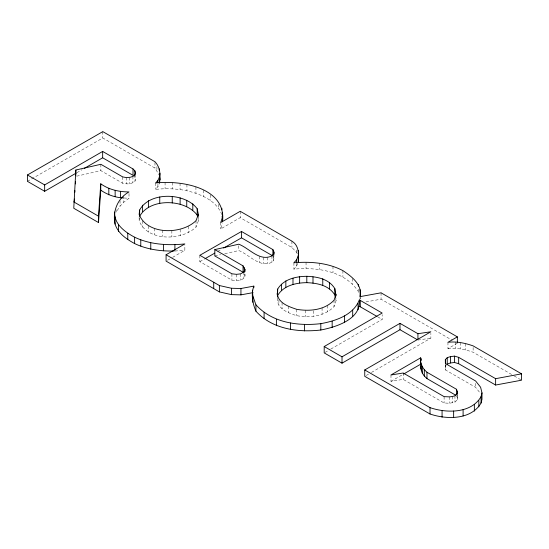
<?xml version="1.0" encoding="UTF-8"?>
<svg xmlns="http://www.w3.org/2000/svg" width="549" height="549" viewBox="0 0 549 549"><rect width="100%" height="100%" fill="white"/><g stroke="black" fill="none" stroke-linecap="round" stroke-linejoin="round"><path stroke-width="0.41" stroke-dasharray="2.75 2.06" d="M390.977 374.981L390.977 381.342L403.199 379.38L444.1 402.993L449.658 403.241L454.943 402.136L457.331 399.734L457.502 395.616M224.747 253.713L238.788 250.557C249.273 254.558 259.643 268.241 271.94 262.244L273.759 260.336L273.951 255.278M198.374 216.038L198.374 220.808L196.014 227.046C181.897 240.922 147.338 241.642 139.137 220.822L139.563 217.116M76.668 176.181L100.858 170.657L122.736 183.284C126.908 184.292 131.87 184.416 135.047 181.053L135.624 176.716M297.242 253.858L296.645 252.43L291.917 247.496L240.222 217.651L220.739 228.899L222.489 223.45M277.218 298.073C276.751 308.799 288.252 313.033 296.686 315.682C309.567 317.892 324.589 316.588 334.032 306.589L336.091 300.667L336.091 298.279M358.854 292.343C345.602 270.897 317.123 267.013 293.914 269.14L296.584 266.203L297.702 263.335M221.851 214.563C216.313 200.447 200.694 194.085 186.934 190.784C176.634 188.554 166.004 188.314 155.539 189.371L157.906 186.681L159.121 183.881M199.857 255.285L199.857 261.647L231.918 280.155L236.447 280.697L240.572 280.237L243.838 278.35L245.005 275.969L245.005 271.199M129.008 193.516L129.008 198.292L123.724 202.252L120.046 206.163L116.141 212.189L116.141 209.8M446.289 365.016L445.342 365.984L445.623 370.04L475.619 387.354L480.608 393.606M76.963 172.633L82.103 169.668M167.534 260.288L171.864 257.79M172.585 257.371L184.855 250.289L184.855 244.724M324.926 352.472L327.863 350.777M330.8 349.082L382.166 319.422L382.166 314.652M366.238 375.454L368.468 374.164M371.44 372.448L430.869 338.136L430.869 333.367M390.977 381.342L402.856 374.48M447.957 342.288L447.957 348.649L457.351 343.228M27.45 181.342L102.8 137.977L154.976 168.097L159.258 175.152M199.857 261.647L204.324 259.101M217.706 251.442L221.425 249.315M214.831 255.951L220.616 254.647M365.991 301.923L381.054 299.178L452.163 340.236M417.926 340.064L430.869 338.136M174.905 251.023L184.855 250.289M447.957 348.649C456.535 347.613 465.058 349.425 473.128 352.245L513.48 375.543M123.944 197.99L129.008 198.292M514.214 375.962L521.55 380.196M377.794 316.897L382.166 319.422M133.016 175.323L134.821 177.128L135.624 179.098M456.425 395.609L457.502 398.004M273.155 256.582L273.951 258.455M244.23 273.992L245.005 275.969M335.542 298.203L336.091 300.667M198.038 219.181L198.374 220.808M360.11 297.503L360.117 298.985M475.619 383.38L475.619 387.354M473.128 347.476L473.128 352.245M465.676 343.647L465.676 350.008M460.796 342.569L460.796 348.931M457.331 393.372L457.331 399.734M455.313 342.006L455.313 348.368M454.943 395.774L454.943 402.136M452.651 396.447L452.651 402.808M449.658 396.879L449.658 403.241M445.623 363.678L445.623 370.04M445.459 365.277L445.459 367.665M444.1 396.632L444.1 402.993M403.199 373.018L403.199 379.38M381.054 292.816L381.054 299.178M360.13 296.632L360.13 299.013M358.353 289.282L358.353 290.867M352.389 278.508L352.389 284.073M342.899 270.623L342.899 276.984M334.032 300.228L334.032 306.589M332.996 266.286L332.996 272.647M327.767 305.484L327.767 311.846M322.078 307.865L322.078 314.227M319.587 263.129L319.587 269.49M313.349 310.837L313.349 316.409M306.047 262.237L306.047 268.598M305.704 310.274L305.704 316.636M296.686 309.32L296.686 315.682M296.645 250.042L296.645 252.43M296.584 263.815L296.584 266.203M293.914 262.779L293.914 269.14M291.917 241.135L291.917 247.496M288.239 306.198L288.239 312.559M282.076 302.623L282.076 308.984M278.919 299.85L278.919 305.416M273.759 254.77L273.759 260.336M271.94 255.882L271.94 262.244M267.665 257.344L267.665 263.705M263.554 257.344L263.554 263.705M259.698 256.266L259.698 262.628M243.838 271.988L243.838 278.35M240.572 273.876L240.572 280.237M240.222 211.29L240.222 217.651M238.788 245.787L238.788 250.557M236.447 274.335L236.447 280.697M231.918 273.793L231.918 280.155M220.739 222.537L220.739 228.899M218.289 204.352L218.289 207.536M210.432 194.881L210.432 200.447M203.706 190.201L203.706 196.563M196.014 220.684L196.014 227.046M195.924 186.873L195.924 193.234M188.636 226.27L188.636 232.632M186.934 184.423L186.934 190.784M180.189 229.393L180.189 235.754M180.058 183.201L180.058 189.563M172.702 182.501L172.702 188.863M171.858 230.553L171.858 236.914M165.077 182.378L165.077 188.739M162.717 230.141L162.717 236.502M157.906 184.299L157.906 186.681M156.932 166.553L156.932 171.322M155.539 183.009L155.539 189.371M154.976 162.531L154.976 168.097M154.379 228.322L154.379 234.684M148.45 225.962L148.45 232.323M142.376 220.87L142.376 227.231M139.137 216.841L139.137 220.822M135.047 174.692L135.047 181.053M132.933 176.373L132.933 182.735M129.708 177.499L129.708 183.86M126.366 177.512L126.366 183.874M123.724 195.89L123.724 202.252M122.736 176.922L122.736 183.284M120.046 200.598L120.046 206.163M102.8 131.616L102.8 137.977M100.858 164.295L100.858 170.657"/><path stroke-width="0.82" d="M222.578 212.978L222.523 221.803C226.723 187.401 180.998 180.086 155.539 183.009C162.072 177.409 160.48 167.5 154.976 161.735L102.8 131.616L27.45 174.98L27.45 181.342L44.661 191.278L76.229 173.059M298.43 250.351L298.258 261.907C298.642 254.338 299.39 245.78 291.917 241.135L240.222 211.29L220.739 222.537L222.489 217.088M174.095 251.003C160.569 251.332 146.919 249.445 134.622 243.571C126.483 239.117 117.973 233.366 115.07 224.102C112.353 211.489 117.555 198.292 129.008 191.93C119.058 191.903 108.928 189.734 100.762 183.798L100.762 190.16L98.497 222.544L73.772 208.263L75.837 170.012L100.858 164.295L122.736 176.922C126.908 177.931 131.87 178.054 135.047 174.692L135.624 172.736L134.821 170.766L133.016 168.962L102.656 151.435L44.661 184.917L27.45 174.98M74.204 201.552L74.369 199.033M74.808 192.322L74.911 190.64M75.35 183.929L75.508 181.41M98.497 222.544L98.497 216.182L100.762 183.798M421.11 358.82L420.486 361.565L422.325 366.801L424.329 369.697L426.971 372.243L456.425 389.248L457.502 391.643L457.331 393.372L454.943 395.774L452.651 396.447L449.658 396.879L444.1 396.632L403.199 373.018L390.977 374.981L420.671 357.831L421.11 360.412M243.049 265.874L245.005 269.607L243.838 271.988L240.572 273.876L236.447 274.335L231.918 273.793L199.857 255.285L241.505 231.472L272.894 249.596L273.951 252.094L273.759 253.974L271.94 255.882C259.643 261.88 249.273 248.196 238.788 244.195L214.831 249.589L214.831 255.951L243.049 272.235L243.049 265.874L214.831 249.589M277.218 294.888L277.698 289.055C283.593 279.112 296.062 276.394 306.809 276.298C317.308 276.73 328.858 278.892 334.815 288.561L336.091 295.897M277.506 297.112L277.698 289.055M139.652 210.013L139.137 214.46C147.338 235.281 181.897 234.56 196.014 220.684L198.374 214.446L197.194 208.744C185.027 192.445 149.692 191.416 139.652 210.013L139.652 216.375C149.692 197.777 185.027 198.807 197.194 215.105L197.53 216.738M160.02 173.223L160.02 179.585L159.43 183.181L159.43 176.819M455.691 395.184L426.971 378.604L424.329 376.058L422.325 373.162L420.486 367.926L420.802 366.554M114.7 218.365L115.057 216.821M417.206 339.653L399.988 329.709L342.013 363.177L324.198 352.897L324.198 346.536L342.013 356.816L399.988 323.347L417.926 333.703L430.869 331.774L364.756 369.951L364.756 376.312L430.018 413.994C446.461 419.669 471.248 419.985 481.054 403.007L481.054 396.646L481.988 392.878L480.608 387.244L475.619 380.992L445.623 363.678L445.342 359.622L447.236 357.68L450.42 356.617L454.531 356.123L458.655 357.337L495.623 378.68L521.55 373.835L521.55 380.196L495.623 385.041L458.655 363.699L454.531 362.484L450.42 362.978L447.236 364.042L447.236 357.68M481.054 403.007L481.988 399.24L481.988 392.878M324.198 346.536L382.166 313.06L359.355 299.891C361.249 319.422 335.816 327.094 320.822 330.018C297.983 332.646 272.078 329.119 255.923 311.173C252.574 303.446 250.859 294.223 253.837 286.118L240.942 288.506L231.438 288.259L219.394 285.535L166.086 254.763L166.086 261.125L219.394 291.896L231.438 294.621L240.942 294.868L253.034 292.631M336.091 294.305L334.032 300.228C324.589 310.226 309.567 311.53 296.686 309.32C288.719 306.589 278.055 303.24 277.218 293.303M252.492 290.153L252.808 295.938L255.923 304.812C272.078 322.757 297.983 326.284 320.822 323.656C335.604 320.973 353.439 315.099 359.355 299.891M457.351 342.432L457.351 336.866L381.054 292.816L360.13 296.632C362.525 284.567 351.676 276.497 342.899 270.623C327.904 262.751 310.542 261.399 293.914 262.779L296.584 259.842L298.258 255.546M364.756 369.951L430.018 407.632C446.461 413.308 471.248 413.623 481.054 396.646M277.698 295.417C283.593 285.473 296.062 282.756 306.809 282.66C317.308 283.092 328.858 285.254 334.815 294.923L335.364 297.386M84.306 168.392L102.656 157.796L133.016 175.323L133.016 168.962M166.086 254.763L184.855 243.928C167.898 245.65 150.2 244.676 134.622 237.209C125.055 232.083 113.911 224.143 114.7 212.003M457.351 336.866L447.957 342.288C456.535 341.252 465.058 343.063 473.128 345.884L521.55 373.835M403.597 374.054L420.671 364.193L420.671 357.831M205.065 258.675L214.734 253.144M223.656 248.038L241.505 237.834L272.894 255.958M100.762 190.16C107.336 194.737 115.091 197.489 123.1 197.935M359.355 306.253L377.067 316.478M73.772 201.902L98.497 216.182M159.512 176.627L160.02 179.585M222.091 216.155L222.578 219.339M495.623 378.68L495.623 385.041M478.838 400.55L478.838 406.912M474.357 404.764L474.357 411.126M463.102 409.629L463.102 415.991M458.655 357.337L458.655 363.699M457.502 391.643L457.502 394.031M456.425 389.248L456.425 394.813M454.531 356.123L454.531 362.484M453.639 411.023L453.639 417.384M450.42 356.617L450.42 362.978M445.459 361.304L445.459 362.896M445.342 359.622L445.342 362.8M442.069 410.858L442.069 417.219M430.018 407.632L430.018 413.994M426.971 372.243L426.971 378.604M424.329 369.697L424.329 376.058M422.325 366.801L422.325 373.162M421.358 364.042L421.358 370.403M420.486 361.565L420.486 367.926M417.926 333.703L417.926 339.268M399.988 323.347L399.988 329.709M360.288 300.433L360.288 306.795M360.103 289.652L360.117 296.597M358.353 284.506L358.353 286.098M358.051 303.419L358.051 309.78M352.691 310.116L352.691 316.478M344.594 315.874L344.594 322.236M342.013 356.816L342.013 363.177M334.815 288.561L334.815 294.923M332.159 321.234L332.159 327.595M329.503 282.577L329.503 288.939M322.771 278.693L322.771 285.055M320.822 323.656L320.822 330.018M312.992 276.854L312.992 283.215M306.809 276.298L306.809 282.66M304.53 324.583L304.53 330.944M299.63 276.621L299.63 282.982M296.584 259.842L296.584 263.019M292.988 278.219L292.988 284.581M290.579 322.984L290.579 329.345M285.844 280.862L285.844 287.223M281.5 284.238L281.5 290.599M276.394 319.353L276.394 325.715M273.951 252.094L273.951 254.482M272.894 249.596L272.894 255.161M264.096 312.251L264.096 318.612M255.923 304.812L255.923 311.173M253.837 286.118L253.837 287.71M252.808 295.938L252.808 302.3M245.005 269.607L245.005 271.199M244.23 267.631L244.23 272.4M241.505 231.472L241.505 237.834M240.942 288.506L240.942 294.868M231.438 288.259L231.438 294.621M221.851 208.201L221.851 209.787M219.394 285.535L219.394 291.896M213.719 282.261L213.719 288.623M198.374 214.446L198.374 216.038M197.194 208.744L197.194 215.105M192.802 203.761L192.802 210.123M186.742 200.268L186.742 206.63M180.127 197.832L180.127 204.194M174.905 244.662L174.905 250.227M172.249 196.645L172.249 203.006M163.513 244.449L163.513 250.811M159.752 196.995L159.752 203.356M159.258 168.79L159.258 170.382M157.906 180.319L157.906 182.707M150.769 242.891L150.769 249.253M148.532 200.618L148.532 206.98M142.575 205.154L142.575 211.516M140.777 239.728L140.777 246.089M134.821 170.766L134.821 175.536M134.622 237.209L134.622 243.571M127.773 233.256L127.773 239.618M120.567 191.423L120.567 197.784M118.522 225.042L118.522 231.404M115.146 190.331L115.146 196.693M115.07 217.74L115.07 224.102M108.819 188.451L108.819 194.813M102.656 151.435L102.656 157.796M75.837 170.012L75.837 175.577M44.661 184.917L44.661 191.278"/></g></svg>
